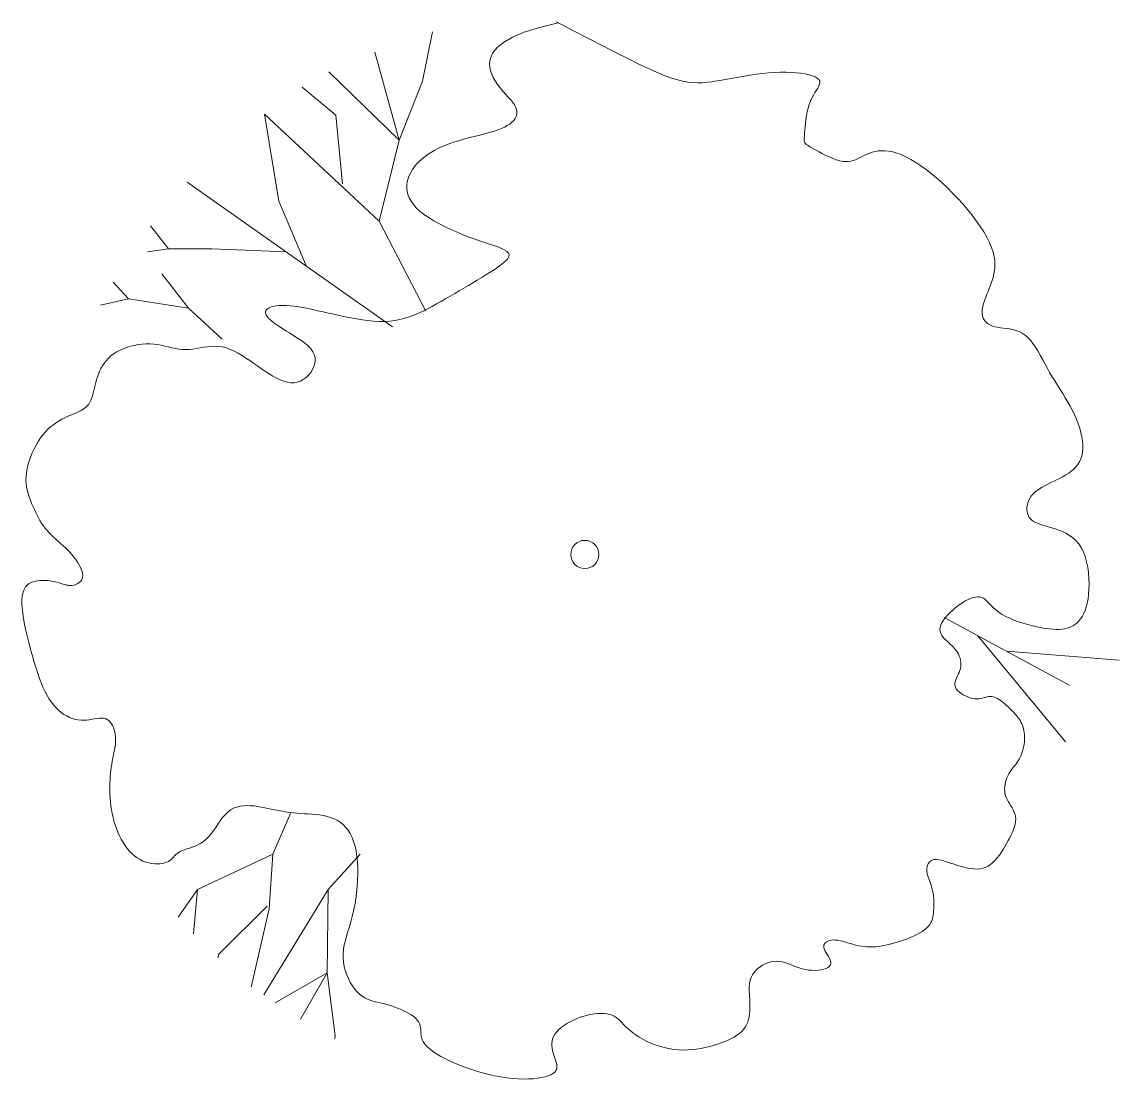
# Model space of a CAD drawing. Header units: metres. Extents: x 1564023 to 1571274, y 455331 to 462318.
import ezdxf

# ---------------------------------------------------------------- set-up
doc = ezdxf.new("R2010")
doc.units = ezdxf.units.M
doc.layers.add('G-IMPT', color=8, linetype='Continuous', lineweight=13)

# ---------------------------------------------------------------- blocks, each defined once
blk = doc.blocks.new('90 boom_1e_orde - tree 4 plan_dwg-5047598-00_0 Basismaterialen')
at = {"layer": 'G-IMPT'}
for p, q in [((1566472.5, 460303.4), (1565115.8, 461258.2)), ((1564991.9, 460817.4), (1564873.8, 460971.2)), ((1564726.6, 460488.5), (1564625.5, 460597.4)), ((1565124.5, 460426.8), (1564947.7, 460652.9)), ((1570118.9, 458381.3), (1570949, 457931.7)), ((1570341.7, 458259.8), (1570920.3, 457560.9)), ((1570530.3, 458159.5), (1571274.3, 458099.1)), ((1565797.2, 457085.4), (1565681.6, 456818)), ((1565183.5, 456583), (1565157.6, 456291.5)), ((1566047.3, 456583.4), (1565620.9, 455888.7))]:
    blk.add_line(p, q, dxfattribs=at)
at = {"layer": 'G-IMPT', "flags": 128}
for points in [[(1567555.4, 462318.1), (1567669.2, 462259.2), (1567772.5, 462205.6), (1567866, 462157.3), (1567950.4, 462113.9), (1568026.6, 462075.5), (1568095.1, 462041.7), (1568156.9, 462012.4), (1568212.5, 461987.4), (1568262.9, 461966.6), (1568308.6, 461949.7), (1568350.4, 461936.7), (1568388.9, 461927.1), (1568424.7, 461920.6), (1568458.5, 461916.9), (1568490.7, 461915.7), (1568521.9, 461916.5), (1568552.8, 461919.2), (1568584, 461923.2), (1568615.9, 461928.4), (1568649.3, 461934.3), (1568684.5, 461940.7), (1568721.3, 461947.2), (1568759.5, 461953.8), (1568798.7, 461960.3), (1568838.5, 461966.4), (1568878.7, 461972.1), (1568918.8, 461977), (1568958.7, 461981), (1568997.8, 461984), (1569036, 461985.7), (1569072.9, 461986), (1569108.1, 461985), (1569141.3, 461982.7), (1569172.1, 461979.2), (1569200.4, 461974.6), (1569225.6, 461968.9), (1569247.5, 461962.4), (1569265.8, 461954.9), (1569280.1, 461946.7), (1569290.1, 461937.8), (1569295.6, 461928.2), (1569297.1, 461917.9), (1569295.1, 461906.7), (1569290.3, 461894.5), (1569283.2, 461881.2), (1569274.5, 461866.7), (1569264.7, 461850.8), (1569254.4, 461833.5), (1569244.3, 461814.5), (1569234.9, 461793.9), (1569226.7, 461771.4), (1569219.7, 461747.6), (1569213.8, 461723), (1569208.9, 461698), (1569204.9, 461673.1), (1569201.7, 461648.8), (1569199.2, 461625.6), (1569197.1, 461604.1), (1569195.6, 461584.6), (1569194.3, 461567.7), (1569193.4, 461553.7), (1569192.9, 461542.4), (1569193.2, 461533.2), (1569194.5, 461525.6), (1569197.1, 461519.3), (1569201.2, 461513.7), (1569207.2, 461508.3), (1569215.2, 461502.7), (1569225.6, 461496.4), (1569238.5, 461488.9), (1569254.3, 461479.9), (1569272.4, 461469.7), (1569292.5, 461458.8), (1569314, 461447.4), (1569336.6, 461436.2), (1569359.7, 461425.5), (1569383, 461415.7), (1569405.8, 461407.3), (1569427.8, 461400.7), (1569448.5, 461396.4), (1569467.6, 461394.6), (1569485.1, 461395.1), (1569501.5, 461397.7), (1569517, 461401.9), (1569531.8, 461407.5), (1569546.4, 461414.2), (1569560.8, 461421.5), (1569575.6, 461429.2), (1569590.8, 461436.9), (1569606.9, 461444.4), (1569624, 461451.2), (1569642.3, 461457.2), (1569661.8, 461462), (1569682.5, 461465.4), (1569704.5, 461467.1), (1569727.8, 461466.8), (1569752.5, 461464.4), (1569778.6, 461459.4), (1569806.2, 461451.7), (1569835.3, 461441), (1569865.8, 461427), (1569897.7, 461410), (1569930.7, 461390.1), (1569964.6, 461367.5), (1569999.2, 461342.5), (1570034.2, 461315.1), (1570069.4, 461285.8), (1570104.6, 461254.6), (1570139.6, 461221.7), (1570174.1, 461187.4), (1570208, 461151.9), (1570240.9, 461115.5), (1570272.5, 461078.4), (1570302.5, 461041), (1570330.6, 461003.7), (1570356.6, 460966.6), (1570379.9, 460930.2), (1570400.5, 460894.7), (1570417.9, 460860.4), (1570431.9, 460827.7), (1570442.2, 460796.7), (1570449.2, 460767.4), (1570453.1, 460739.7), (1570454.2, 460713.5), (1570453.1, 460688.5), (1570449.9, 460664.6), (1570445.2, 460641.7), (1570439.1, 460619.7), (1570432.1, 460598.3), (1570424.5, 460577.6), (1570416.7, 460557.2), (1570408.9, 460537.3), (1570401.2, 460517.9), (1570394, 460499), (1570387.2, 460480.8), (1570381.3, 460463.1), (1570376.3, 460446.1), (1570372.6, 460429.7), (1570370.1, 460414.2), (1570369.3, 460399.4), (1570370.2, 460385.4), (1570372.8, 460372.3), (1570377.1, 460360.1), (1570383.2, 460348.8), (1570390.9, 460338.6), (1570400.3, 460329.3), (1570411.3, 460321.1), (1570424, 460314.1), (1570438.2, 460308.2), (1570454, 460303.5), (1570471.3, 460299.9), (1570489.9, 460297.1), (1570509.5, 460294.6), (1570529.9, 460292), (1570550.7, 460288.9), (1570571.8, 460284.7), (1570592.8, 460279), (1570613.5, 460271.4), (1570633.6, 460261.4), (1570652.9, 460248.6), (1570671.2, 460232.6), (1570688.5, 460213.8), (1570705.1, 460192.3), (1570721.1, 460168.7), (1570736.7, 460143.3), (1570752.1, 460116.4), (1570767.4, 460088.5), (1570782.9, 460059.8), (1570798.7, 460030.9), (1570815, 460001.9), (1570831.9, 459973.3), (1570849.2, 459945.1), (1570866.8, 459917.1), (1570884.5, 459889.2), (1570902, 459861.5), (1570919.2, 459833.7), (1570935.9, 459805.8), (1570951.8, 459777.8), (1570966.8, 459749.6), (1570980.7, 459721), (1570993.3, 459692), (1571004.5, 459662.9), (1571014.1, 459633.8), (1571022, 459605), (1571028.2, 459576.6), (1571032.4, 459549), (1571034.8, 459522.4), (1571035, 459496.9), (1571032.9, 459472.8), (1571028.6, 459450.3), (1571021.9, 459429.6), (1571013, 459410.6), (1571002, 459393.2), (1570989.2, 459377.2), (1570974.7, 459362.5), (1570958.9, 459348.9), (1570941.8, 459336.3), (1570923.6, 459324.6), (1570904.6, 459313.5), (1570885, 459303), (1570864.9, 459292.9), (1570844.6, 459283.1), (1570824.4, 459273.4), (1570804.5, 459263.6), (1570785.1, 459253.7), (1570766.4, 459243.5), (1570748.8, 459232.9), (1570732.4, 459221.6), (1570717.6, 459209.6), (1570704.5, 459196.8), (1570693.3, 459182.9), (1570684.1, 459168.3), (1570676.8, 459153.2), (1570671.3, 459137.7), (1570667.6, 459122.3), (1570665.8, 459107), (1570665.6, 459092.2), (1570667.1, 459078.1), (1570670.3, 459064.9), (1570675, 459052.9), (1570681.3, 459042.3), (1570689.2, 459032.9), (1570698.5, 459024.6), (1570709.5, 459017.2), (1570722, 459010.5), (1570736, 459004.3), (1570751.6, 458998.4), (1570768.7, 458992.7), (1570787.4, 458986.9), (1570807.6, 458980.9), (1570829.3, 458974.5), (1570852.1, 458967.4), (1570875.7, 458959.1), (1570899.5, 458949.5), (1570923.2, 458938.1), (1570946.3, 458924.7), (1570968.5, 458908.9), (1570989.3, 458890.4), (1571008.2, 458868.8), (1571024.9, 458843.9), (1571039.1, 458815.4), (1571050.7, 458783.9), (1571060, 458750.1), (1571067, 458714.6), (1571071.9, 458678.1), (1571074.8, 458641.4), (1571075.8, 458604.9), (1571075.1, 458569.6), (1571072.9, 458535.9), (1571069.1, 458504.7), (1571064.1, 458476.4), (1571057.8, 458451), (1571050.3, 458428.3), (1571041.8, 458408.1), (1571032.3, 458390.3), (1571021.9, 458374.7), (1571010.8, 458361), (1570998.9, 458349.1), (1570986.4, 458338.8), (1570973.4, 458329.9), (1570959.9, 458322.3), (1570945.7, 458315.9), (1570930.8, 458310.8), (1570914.9, 458306.9), (1570897.9, 458304.2), (1570879.5, 458302.8), (1570859.6, 458302.6), (1570838.1, 458303.6), (1570814.6, 458305.9), (1570789.2, 458309.4), (1570761.7, 458314.1), (1570732.4, 458320), (1570702.1, 458327), (1570671.1, 458335), (1570640, 458344.1), (1570609.4, 458354), (1570579.7, 458364.8), (1570551.6, 458376.5), (1570525.4, 458388.8), (1570501.9, 458401.9), (1570481.3, 458415.5), (1570463.3, 458429.4), (1570447.6, 458443.3), (1570433.8, 458457), (1570421.3, 458470), (1570409.9, 458482), (1570399, 458492.9), (1570388.3, 458502.2), (1570377.3, 458509.6), (1570365.6, 458514.9), (1570352.9, 458517.8), (1570339.3, 458518.4), (1570324.7, 458516.8), (1570309.4, 458513.2), (1570293.4, 458507.7), (1570276.8, 458500.4), (1570259.8, 458491.5), (1570242.5, 458481.2), (1570224.9, 458469.5), (1570207.3, 458456.7), (1570189.7, 458442.9), (1570172.4, 458428.2), (1570155.8, 458412.8), (1570140.3, 458397), (1570126.3, 458380.9), (1570113.9, 458364.7), (1570103.7, 458348.6), (1570096, 458332.7), (1570091.1, 458317.3), (1570089.4, 458302.5), (1570091.1, 458288.5), (1570095.8, 458275.2), (1570103.1, 458262.5), (1570112.5, 458250.2), (1570123.5, 458238.3), (1570135.6, 458226.5), (1570148.3, 458214.9), (1570161.1, 458203.2), (1570173.5, 458191.3), (1570185.2, 458179.2), (1570195.6, 458166.6), (1570204.6, 458153.8), (1570212.2, 458140.6), (1570218.5, 458127.2), (1570223.4, 458113.6), (1570226.8, 458100), (1570228.7, 458086.3), (1570229.2, 458072.6), (1570228.2, 458059), (1570225.7, 458045.6), (1570221.6, 458032.3), (1570216.6, 458019.3), (1570210.8, 458006.4), (1570205, 457993.8), (1570199.4, 457981.3), (1570194.6, 457969.1), (1570191.1, 457957.1), (1570189.3, 457945.2), (1570189.6, 457933.6), (1570192.5, 457922.2), (1570198.4, 457911), (1570207, 457900.2), (1570217.8, 457889.9), (1570230.5, 457880.3), (1570244.5, 457871.5), (1570259.6, 457863.6), (1570275.2, 457856.9), (1570291, 457851.5), (1570306.6, 457847.5), (1570321.4, 457845.1), (1570335.2, 457844.4), (1570348.1, 457845.1), (1570360.2, 457846.8), (1570371.5, 457849.2), (1570382.4, 457852), (1570392.8, 457854.8), (1570403, 457857.3), (1570413, 457859.1), (1570423.1, 457859.8), (1570433.4, 457859.2), (1570443.9, 457857), (1570454.7, 457853.2), (1570465.7, 457848), (1570476.8, 457841.7), (1570488, 457834.4), (1570499.1, 457826.2), (1570510.3, 457817.4), (1570521.3, 457808.1), (1570532.1, 457798.6), (1570542.7, 457789), (1570553, 457779.4), (1570562.9, 457769.8), (1570572.5, 457760.2), (1570581.7, 457750.7), (1570590.4, 457741), (1570598.7, 457731.3), (1570606.4, 457721.4), (1570613.6, 457711.3), (1570620.1, 457701.1), (1570626.1, 457690.6), (1570631.3, 457679.8), (1570635.9, 457668.7), (1570639.9, 457657.4), (1570643.2, 457645.8), (1570645.8, 457634), (1570647.8, 457621.9), (1570649.2, 457609.5), (1570649.9, 457596.9), (1570650, 457584.1), (1570649.4, 457571.1), (1570648.3, 457557.8), (1570646.5, 457544.4), (1570644.2, 457531), (1570641.3, 457517.7), (1570637.9, 457504.5), (1570634, 457491.6), (1570629.5, 457479), (1570624.6, 457466.9), (1570619.2, 457455.3), (1570613.4, 457444.4), (1570607.1, 457434.2), (1570600.6, 457424.6), (1570593.7, 457415.4), (1570586.6, 457406.4), (1570579.5, 457397.4), (1570572.3, 457388.4), (1570565.2, 457379.1), (1570558.2, 457369.3), (1570551.5, 457358.9), (1570545, 457347.7), (1570538.9, 457335.6), (1570533.3, 457322.7), (1570528.4, 457309.1), (1570524.3, 457295), (1570521.1, 457280.4), (1570519, 457265.5), (1570518.1, 457250.6), (1570518.5, 457235.6), (1570520.4, 457220.7), (1570524, 457206.2), (1570529.2, 457192), (1570535.8, 457178.1), (1570543.4, 457164.4), (1570551.6, 457150.8), (1570559.9, 457137.2), (1570568, 457123.5), (1570575.5, 457109.6), (1570582, 457095.4), (1570587, 457080.8), (1570590.3, 457065.7), (1570591.4, 457050), (1570590.5, 457033.7), (1570587.8, 457016.8), (1570583.3, 456999.5), (1570577.4, 456981.7), (1570570.1, 456963.5), (1570561.7, 456945), (1570552.3, 456926.1), (1570542.2, 456906.9), (1570531.4, 456887.5), (1570520.1, 456867.9), (1570508.3, 456848.4), (1570496, 456829.3), (1570483.1, 456810.8), (1570469.7, 456793.3), (1570455.5, 456777), (1570440.7, 456762.2), (1570425, 456749.2), (1570408.6, 456738.4), (1570391.4, 456729.9), (1570373.3, 456724), (1570354.5, 456720.5), (1570335.1, 456719.1), (1570315.3, 456719.6), (1570295.2, 456721.8), (1570275, 456725.2), (1570254.9, 456729.7), (1570234.9, 456735), (1570215.3, 456740.9), (1570196.2, 456747), (1570177.8, 456753.2), (1570160, 456759.1), (1570143.1, 456764.8), (1570126.9, 456769.9), (1570111.5, 456774.4), (1570097, 456778.1), (1570083.5, 456780.8), (1570070.9, 456782.3), (1570059.4, 456782.5), (1570048.9, 456781.3), (1570039.5, 456778.4), (1570031.2, 456774.1), (1570024, 456768.4), (1570018, 456761.4), (1570013, 456753.4), (1570009.1, 456744.5), (1570006.4, 456734.8), (1570004.7, 456724.5), (1570004.1, 456713.7), (1570004.7, 456702.5), (1570006.3, 456691.1), (1570008.9, 456679.5), (1570012.2, 456667.6), (1570016.1, 456655.6), (1570020.4, 456643.4), (1570024.9, 456631), (1570029.4, 456618.3), (1570033.8, 456605.5), (1570037.9, 456592.4), (1570041.5, 456579.1), (1570044.5, 456565.7), (1570046.9, 456552.1), (1570048.7, 456538.3), (1570050, 456524.5), (1570050.7, 456510.6), (1570051.1, 456496.7), (1570051, 456482.9), (1570050.6, 456469.2), (1570049.9, 456455.5), (1570048.9, 456442.1), (1570047.6, 456428.8), (1570046, 456415.8), (1570043.6, 456402.9), (1570040.4, 456390.3), (1570036, 456377.8), (1570030.3, 456365.6), (1570023.1, 456353.6), (1570014.1, 456341.7), (1570003.2, 456330.1), (1569990, 456318.7), (1569974.4, 456307.5), (1569956.8, 456296.6), (1569937.3, 456286), (1569916.4, 456275.8), (1569894.2, 456266.1), (1569871.2, 456256.8), (1569847.5, 456248.2), (1569823.7, 456240.1), (1569799.8, 456232.8), (1569776.3, 456226.2), (1569753.4, 456220.5), (1569731.2, 456215.6), (1569709.5, 456211.5), (1569688.3, 456208.4), (1569667.7, 456206.1), (1569647.4, 456204.8), (1569627.6, 456204.4), (1569608.1, 456204.9), (1569589, 456206.5), (1569570.1, 456209.1), (1569551.4, 456212.6), (1569533, 456217), (1569514.9, 456221.8), (1569497.2, 456227), (1569479.8, 456232.2), (1569462.9, 456237.2), (1569446.5, 456241.7), (1569430.6, 456245.6), (1569415.3, 456248.5), (1569400.6, 456250.2), (1569386.6, 456250.5), (1569373.5, 456249.5), (1569361.4, 456247.1), (1569350.6, 456243.5), (1569341.2, 456238.6), (1569333.5, 456232.7), (1569327.7, 456225.7), (1569323.9, 456217.6), (1569322.4, 456208.7), (1569323.3, 456198.8), (1569326.7, 456188.2), (1569332.1, 456176.9), (1569338.8, 456165.1), (1569346.3, 456153.1), (1569353.7, 456141), (1569360.4, 456129), (1569365.8, 456117.3), (1569369.2, 456106), (1569370, 456095.5), (1569367.5, 456085.7), (1569361.1, 456077), (1569351.3, 456069.4), (1569338.4, 456062.9), (1569322.9, 456057.6), (1569305.3, 456053.6), (1569286.1, 456050.9), (1569265.6, 456049.7), (1569244.4, 456049.9), (1569223, 456051.6), (1569201.7, 456054.9), (1569181.1, 456059.8), (1569161, 456065.9), (1569141.3, 456072.8), (1569122.1, 456080.1), (1569103.2, 456087.4), (1569084.5, 456094.4), (1569066, 456100.5), (1569047.5, 456105.3), (1569028.9, 456108.5), (1569010.2, 456109.7), (1568991.4, 456108.5), (1568972.6, 456105.1), (1568954, 456099.5), (1568935.9, 456092.2), (1568918.6, 456083.2), (1568902.3, 456072.7), (1568887.2, 456061), (1568873.6, 456048.3), (1568861.8, 456034.8), (1568851.9, 456020.6), (1568844.1, 456006), (1568838.3, 455991), (1568834.2, 455975.6), (1568831.6, 455959.8), (1568830.2, 455943.6), (1568829.8, 455926.9), (1568830.2, 455909.9), (1568831.1, 455892.4), (1568832.3, 455874.5), (1568833.4, 455856.2), (1568834.4, 455837.5), (1568835, 455818.6), (1568835, 455799.5), (1568834.2, 455780.5), (1568832.5, 455761.6), (1568829.7, 455743), (1568825.7, 455724.9), (1568820.1, 455707.3), (1568813, 455690.5), (1568804, 455674.6), (1568793.1, 455659.7), (1568780.2, 455645.8), (1568765.6, 455632.7), (1568749.2, 455620.5), (1568731.2, 455609.1), (1568711.7, 455598.4), (1568690.7, 455588.4), (1568668.3, 455578.9), (1568644.7, 455570), (1568619.8, 455561.6), (1568593.9, 455553.6), (1568566.9, 455546.1), (1568539.1, 455539.5), (1568510.5, 455533.7), (1568481.2, 455529), (1568451.4, 455525.5), (1568421.1, 455523.5), (1568390.6, 455523), (1568359.7, 455524.2), (1568328.8, 455527.3), (1568297.9, 455532.4), (1568267.3, 455539.4), (1568237.1, 455548), (1568207.6, 455558), (1568179.2, 455569.3), (1568151.9, 455581.6), (1568126.1, 455594.7), (1568102, 455608.4), (1568079.9, 455622.6), (1568059.9, 455636.9), (1568042.3, 455651.3), (1568026.7, 455665.5), (1568012.6, 455679.4), (1567999.8, 455692.7), (1567987.6, 455705.5), (1567975.9, 455717.4), (1567964, 455728.3), (1567951.6, 455738), (1567938.3, 455746.5), (1567923.7, 455753.4), (1567907.3, 455758.8), (1567889.4, 455762.5), (1567870.2, 455764.7), (1567849.8, 455765.4), (1567828.4, 455764.6), (1567806.2, 455762.3), (1567783.4, 455758.7), (1567760.3, 455753.6), (1567737, 455747.3), (1567713.7, 455739.7), (1567690.7, 455730.9), (1567668.1, 455720.9), (1567646.3, 455710), (1567625.5, 455698.1), (1567606, 455685.3), (1567588, 455671.9), (1567571.9, 455657.8), (1567557.8, 455643.2), (1567546.1, 455628.3), (1567537, 455613), (1567530.6, 455597.5), (1567526.8, 455581.8), (1567525.2, 455566.2), (1567525.5, 455550.5), (1567527.3, 455535), (1567530.3, 455519.7), (1567534.2, 455504.7), (1567538.7, 455490.1), (1567543.4, 455475.9), (1567548, 455462.2), (1567552.2, 455449.2), (1567555.5, 455436.7), (1567557.9, 455424.9), (1567558.8, 455413.7), (1567558.1, 455403.1), (1567555.4, 455393.1), (1567550.4, 455383.8), (1567542.8, 455375), (1567532.3, 455366.9), (1567518.5, 455359.4), (1567501.3, 455352.5), (1567480.8, 455346.4), (1567457.3, 455341.1), (1567431, 455336.9), (1567402, 455333.7), (1567370.8, 455331.8), (1567337.5, 455331.2), (1567302.4, 455332.1), (1567265.6, 455334.6), (1567227.5, 455338.8), (1567188.4, 455344.9), (1567148.5, 455352.6), (1567108.2, 455361.8), (1567068, 455372.2), (1567028.2, 455383.8), (1566989.1, 455396.3), (1566951.2, 455409.6), (1566914.8, 455423.4), (1566880.4, 455437.6), (1566848.2, 455451.9), (1566818.6, 455466.3), (1566791.6, 455480.7), (1566767.2, 455495), (1566745.4, 455509.3), (1566726.2, 455523.4), (1566709.5, 455537.5), (1566695.3, 455551.5), (1566683.7, 455565.3), (1566674.5, 455578.9), (1566667.7, 455592.4), (1566663.3, 455605.6), (1566660.8, 455618.7), (1566659.5, 455631.6), (1566659, 455644.4), (1566658.5, 455657), (1566657.7, 455669.6), (1566655.8, 455682.1), (1566652.3, 455694.5), (1566646.7, 455706.8), (1566638.3, 455719.1), (1566626.7, 455731.5), (1566612.3, 455743.7), (1566595.4, 455755.6), (1566576.4, 455767.2), (1566555.9, 455778.3), (1566534, 455788.7), (1566511.4, 455798.4), (1566488.5, 455807.3), (1566465.5, 455815.2), (1566443, 455821.9), (1566421.4, 455827.6), (1566400.5, 455832.4), (1566380.4, 455836.8), (1566361, 455841.2), (1566342.2, 455846), (1566324, 455851.8), (1566306.2, 455858.7), (1566288.9, 455867.4), (1566271.9, 455878.2), (1566255.2, 455891.4), (1566238.8, 455907.5), (1566222.8, 455926.3), (1566207.7, 455947.3), (1566193.5, 455970.3), (1566180.7, 455995), (1566169.4, 456021.1), (1566160, 456048.2), (1566152.6, 456076), (1566147.7, 456104.2), (1566145.3, 456132.6), (1566145.8, 456160.8), (1566148.8, 456189), (1566153.9, 456217.4), (1566160.7, 456246.3), (1566168.9, 456275.9), (1566177.9, 456306.4), (1566187.5, 456338), (1566197.2, 456371), (1566206.7, 456405.6), (1566215.4, 456442), (1566223.1, 456480.3), (1566229.7, 456520.2), (1566235.1, 456561.2), (1566239.1, 456602.8), (1566241.8, 456644.5), (1566243, 456685.9), (1566242.7, 456726.4), (1566240.7, 456765.7), (1566237.1, 456803.2), (1566231.7, 456838.5), (1566224.5, 456871.1), (1566215.4, 456901.1), (1566204.7, 456928.4), (1566192.3, 456953.3), (1566178.3, 456975.6), (1566162.7, 456995.5), (1566145.6, 457013.1), (1566127.1, 457028.3), (1566107.2, 457041.3), (1566086, 457052.1), (1566063.6, 457060.7), (1566040.1, 457067.6), (1566015.8, 457072.8), (1565990.9, 457076.7), (1565965.6, 457079.6), (1565940.2, 457081.6), (1565914.9, 457083.2), (1565889.8, 457084.6), (1565865.3, 457086), (1565841.6, 457087.7), (1565818.7, 457089.9), (1565796.7, 457092.6), (1565775.2, 457095.8), (1565754.3, 457099.4), (1565733.5, 457103.2), (1565712.9, 457107.3), (1565692.2, 457111.6), (1565671.3, 457116), (1565649.9, 457120.5), (1565627.9, 457124.9), (1565605.2, 457129.1), (1565582, 457133), (1565558.4, 457136.1), (1565534.7, 457138.1), (1565511.1, 457138.7), (1565487.8, 457137.7), (1565465, 457134.5), (1565443, 457129.1), (1565421.9, 457120.9), (1565402.1, 457109.7), (1565383.6, 457095.3), (1565366.2, 457078.2), (1565349.8, 457059), (1565334, 457038.3), (1565318.7, 457016.6), (1565303.6, 456994.7), (1565288.5, 456973), (1565273.1, 456952.3), (1565257.2, 456933.2), (1565240.5, 456916.1), (1565222.9, 456901.6), (1565204.6, 456889.6), (1565186, 456879.5), (1565167.2, 456871.1), (1565148.6, 456864.1), (1565130.6, 456858), (1565113.3, 456852.5), (1565097.1, 456847.3), (1565082.3, 456841.9), (1565069.2, 456836.1), (1565058, 456829.6), (1565048.3, 456822.4), (1565039.9, 456814.7), (1565032.3, 456806.8), (1565025, 456798.8), (1565017.8, 456791), (1565010.1, 456783.4), (1565001.7, 456776.2), (1564992, 456769.8), (1564980.8, 456764.2), (1564967.7, 456759.6), (1564952.9, 456756.1), (1564936.6, 456753.8), (1564919.1, 456752.9), (1564900.7, 456753.5), (1564881.6, 456755.5), (1564862.1, 456759.3), (1564842.5, 456764.7), (1564823.1, 456772), (1564804, 456781.3), (1564785.6, 456792.6), (1564767.8, 456805.8), (1564750.8, 456820.7), (1564734.6, 456837.3), (1564719.3, 456855.4), (1564704.8, 456874.8), (1564691.3, 456895.4), (1564678.7, 456917), (1564667.2, 456939.6), (1564656.7, 456962.9), (1564647.3, 456986.8), (1564638.9, 457011.3), (1564631.6, 457036.1), (1564625.3, 457061.3), (1564619.8, 457086.7), (1564615.3, 457112.1), (1564611.6, 457137.6), (1564608.7, 457163), (1564606.5, 457188.1), (1564605.1, 457213), (1564604.3, 457237.4), (1564604.2, 457261.5), (1564604.6, 457285), (1564605.5, 457307.9), (1564606.9, 457330.3), (1564608.8, 457352.1), (1564611.1, 457373.3), (1564613.7, 457393.7), (1564616.6, 457413.4), (1564619.8, 457432.3), (1564623.2, 457450.4), (1564626.7, 457467.8), (1564630.2, 457484.6), (1564633.4, 457500.8), (1564636.4, 457516.7), (1564638.9, 457532.2), (1564640.9, 457547.5), (1564642.1, 457562.7), (1564642.5, 457578), (1564641.9, 457593.3), (1564640.3, 457608.8), (1564637.5, 457624.2), (1564633.6, 457639.3), (1564628.7, 457653.8), (1564622.6, 457667.4), (1564615.4, 457679.9), (1564607.1, 457691), (1564597.7, 457700.4), (1564587.2, 457707.9), (1564575.6, 457713.2), (1564562.9, 457716.2), (1564549.2, 457717.1), (1564534.6, 457716.4), (1564519.1, 457714.5), (1564502.9, 457711.9), (1564486, 457709), (1564468.5, 457706.2), (1564450.6, 457704), (1564432.2, 457702.8), (1564413.6, 457702.9), (1564394.7, 457704.9), (1564375.7, 457708.7), (1564356.7, 457714.2), (1564337.9, 457721.6), (1564319.2, 457730.8), (1564300.9, 457741.7), (1564283, 457754.3), (1564265.7, 457768.6), (1564249, 457784.6), (1564233.1, 457802.3), (1564218.1, 457821.6), (1564203.8, 457842.7), (1564190.2, 457865.7), (1564177.2, 457890.5), (1564164.5, 457917.5), (1564152.3, 457946.6), (1564140.2, 457978), (1564128.2, 458011.7), (1564116.3, 458047.9), (1564104.2, 458086.7), (1564092, 458128), (1564079.9, 458171.2), (1564068.2, 458215.6), (1564057.1, 458260.5), (1564047.1, 458305.1), (1564038.5, 458348.7), (1564031.4, 458390.5), (1564026.3, 458429.7), (1564023.5, 458465.8), (1564023.2, 458497.8), (1564025.7, 458525.3), (1564030.7, 458548.5), (1564038, 458567.7), (1564047.3, 458583.4), (1564058.2, 458595.9), (1564070.4, 458605.6), (1564083.6, 458613), (1564097.6, 458618.3), (1564111.9, 458622.1), (1564126.3, 458624.6), (1564140.6, 458626.2), (1564154.6, 458627.1), (1564168.3, 458627.3), (1564181.8, 458626.9), (1564194.9, 458625.9), (1564207.7, 458624.4), (1564220.2, 458622.4), (1564232.3, 458620), (1564244, 458617.3), (1564255.2, 458614.3), (1564266.1, 458611.2), (1564276.5, 458607.9), (1564286.7, 458604.7), (1564296.6, 458601.7), (1564306.3, 458598.9), (1564315.9, 458596.6), (1564325.5, 458594.8), (1564335.1, 458593.6), (1564344.8, 458593.2), (1564354.6, 458593.8), (1564364.6, 458595.3), (1564374.6, 458597.9), (1564384.4, 458601.6), (1564393.6, 458606.3), (1564402, 458612.2), (1564409.5, 458619.2), (1564415.8, 458627.3), (1564420.5, 458636.6), (1564423.5, 458647.1), (1564424.6, 458658.9), (1564423.5, 458671.8), (1564420.4, 458685.7), (1564415.4, 458700.6), (1564408.6, 458716.1), (1564400.2, 458732.1), (1564390.4, 458748.4), (1564379.3, 458764.8), (1564367.1, 458781.2), (1564353.9, 458797.4), (1564339.9, 458813.1), (1564325.2, 458828.2), (1564310.1, 458842.8), (1564294.5, 458857.1), (1564278.8, 458871.1), (1564263, 458885), (1564247.4, 458898.9), (1564232, 458912.9), (1564217, 458927.2), (1564202.6, 458941.8), (1564188.9, 458957), (1564176.1, 458972.7), (1564164.1, 458988.9), (1564152.8, 459005.7), (1564142.3, 459022.9), (1564132.3, 459040.5), (1564122.9, 459058.3), (1564114, 459076.5), (1564105.5, 459094.8), (1564097.3, 459113.2), (1564089.5, 459131.7), (1564081.9, 459150.2), (1564074.7, 459168.9), (1564068.1, 459187.7), (1564062.2, 459207), (1564057.3, 459226.8), (1564053.4, 459247.1), (1564050.9, 459268.3), (1564049.8, 459290.2), (1564050.3, 459313.2), (1564052.7, 459337.3), (1564056.9, 459362.5), (1564063.1, 459388.6), (1564071, 459415.3), (1564080.4, 459442.3), (1564091.3, 459469.2), (1564103.6, 459495.6), (1564117, 459521.4), (1564131.5, 459546), (1564146.9, 459569.3), (1564163.1, 459590.8), (1564180, 459610.3), (1564197.4, 459628), (1564215.2, 459643.9), (1564233.3, 459658.1), (1564251.5, 459670.9), (1564269.7, 459682.3), (1564287.8, 459692.5), (1564305.6, 459701.7), (1564323, 459710), (1564339.9, 459717.5), (1564356.1, 459724.5), (1564371.7, 459731), (1564386.4, 459737.3), (1564400.4, 459743.6), (1564413.6, 459750.1), (1564425.8, 459757), (1564437.1, 459764.5), (1564447.5, 459772.9), (1564456.8, 459782.3), (1564465.1, 459792.9), (1564472.3, 459804.9), (1564478.6, 459818.2), (1564484.2, 459832.7), (1564489.1, 459848.1), (1564493.7, 459864.4), (1564498, 459881.5), (1564502.3, 459899.1), (1564506.7, 459917.2), (1564511.5, 459935.5), (1564516.7, 459954), (1564522.6, 459972.5), (1564529.2, 459990.8), (1564536.8, 460009), (1564545.5, 460026.9), (1564555.4, 460044.3), (1564566.6, 460061.3), (1564579.2, 460077.6), (1564593.4, 460093.2), (1564609.4, 460108), (1564627.2, 460121.8), (1564646.9, 460134.7), (1564668.4, 460146.4), (1564691.3, 460156.9), (1564715.4, 460166.2), (1564740.5, 460174.1), (1564766.2, 460180.5), (1564792.3, 460185.5), (1564818.5, 460188.8), (1564844.6, 460190.5), (1564870.3, 460190.4), (1564895.4, 460188.5), (1564919.9, 460185.1), (1564944, 460180.7), (1564967.6, 460175.6), (1564990.9, 460170.2), (1565014, 460165), (1565037, 460160.2), (1565060, 460156.3), (1565082.9, 460153.7), (1565106, 460152.7), (1565129.4, 460153.6), (1565152.9, 460156.1), (1565176.7, 460159.6), (1565200.6, 460163.7), (1565224.8, 460167.7), (1565249.2, 460171.2), (1565273.9, 460173.7), (1565298.8, 460174.6), (1565323.8, 460173.5), (1565349.1, 460169.8), (1565374.6, 460163.2), (1565400.3, 460153.9), (1565426.2, 460142.2), (1565452.1, 460128.5), (1565478, 460113.3), (1565504, 460096.8), (1565529.9, 460079.4), (1565555.7, 460061.6), (1565581.4, 460043.6), (1565606.9, 460025.9), (1565632.2, 460008.8), (1565657.2, 459992.6), (1565682, 459977.7), (1565706.3, 459964.5), (1565730.3, 459953.1), (1565753.8, 459944), (1565776.9, 459937.5), (1565799.4, 459933.9), (1565821.3, 459933.6), (1565842.7, 459936.8), (1565863.3, 459943.9), (1565882.8, 459954.3), (1565901.1, 459967.6), (1565917.6, 459983.4), (1565932, 460001.1), (1565944, 460020.2), (1565953.2, 460040.3), (1565959.2, 460060.9), (1565961.8, 460081.3), (1565960.5, 460101.3), (1565955.2, 460120.3), (1565946.1, 460138.4), (1565933.7, 460155.7), (1565918.4, 460172.3), (1565900.7, 460188.2), (1565881, 460203.7), (1565859.7, 460218.7), (1565837.3, 460233.4), (1565814.3, 460247.9), (1565791.1, 460262.3), (1565768.1, 460276.7), (1565745.6, 460291), (1565724.2, 460305.1), (1565704, 460319), (1565685.6, 460332.6), (1565669.4, 460345.7), (1565655.5, 460358.4), (1565644.6, 460370.4), (1565636.8, 460381.9), (1565632.7, 460392.5), (1565632.4, 460402.4), (1565635.9, 460411.4), (1565642.9, 460419.4), (1565653.1, 460426.4), (1565666.3, 460432.4), (1565682.3, 460437.2), (1565700.8, 460440.8), (1565721.6, 460443.2), (1565744.4, 460444.2), (1565769, 460443.9), (1565795.2, 460442.2), (1565822.8, 460439.2), (1565851.8, 460435), (1565882.1, 460429.8), (1565913.6, 460423.8), (1565946.1, 460417), (1565979.7, 460409.7), (1566014.3, 460401.9), (1566049.6, 460393.9), (1566085.8, 460385.7), (1566122.5, 460377.5), (1566159.8, 460369.5), (1566197.3, 460362), (1566235, 460355.2), (1566272.7, 460349.3), (1566310.1, 460344.5), (1566347.2, 460341), (1566383.6, 460339.2), (1566419.3, 460339.2), (1566454.1, 460341.1), (1566487.8, 460345.3), (1566520.6, 460351.6), (1566552.5, 460359.7), (1566583.7, 460369.6), (1566614.3, 460381), (1566644.5, 460393.7), (1566674.4, 460407.5), (1566704, 460422.4), (1566733.7, 460438), (1566763.4, 460454.2), (1566793.4, 460470.8), (1566823.5, 460487.8), (1566853.6, 460505.1), (1566883.8, 460522.6), (1566914, 460540.3), (1566944, 460558.1), (1566973.9, 460575.9), (1567003.5, 460593.7), (1567032.9, 460611.4), (1567061.8, 460628.9), (1567090.2, 460646.3), (1567117.7, 460663.4), (1567143.7, 460680.1), (1567167.8, 460696.3), (1567189.3, 460712), (1567207.9, 460727.1), (1567223, 460741.5), (1567234.1, 460755.1), (1567240.7, 460767.9), (1567242.3, 460779.7), (1567238.5, 460790.5), (1567229.5, 460800.6), (1567215.8, 460810.1), (1567197.7, 460819.3), (1567175.5, 460828.5), (1567149.7, 460837.9), (1567120.7, 460847.8), (1567088.7, 460858.3), (1567054.2, 460869.8), (1567017.6, 460882.5), (1566979.3, 460896.6), (1566939.7, 460911.9), (1566899.6, 460928.5), (1566859.6, 460946.2), (1566820.1, 460964.7), (1566781.9, 460984.1), (1566745.4, 461004.2), (1566711.4, 461024.9), (1566680.4, 461046.1), (1566653, 461067.5), (1566629.6, 461089.2), (1566610.3, 461111), (1566594.8, 461132.9), (1566582.8, 461154.8), (1566574.3, 461176.7), (1566568.9, 461198.5), (1566566.6, 461220.1), (1566567.1, 461241.5), (1566570.2, 461262.6), (1566575.6, 461283.3), (1566583.3, 461303.7), (1566593.1, 461323.6), (1566604.9, 461342.9), (1566618.4, 461361.6), (1566633.6, 461379.7), (1566650.4, 461397.1), (1566668.6, 461413.6), (1566688, 461429.4), (1566708.7, 461444.2), (1566730.3, 461458.1), (1566752.8, 461470.9), (1566776.2, 461482.8), (1566800.3, 461493.9), (1566825.1, 461504.2), (1566850.5, 461513.7), (1566876.4, 461522.7), (1566902.9, 461531.1), (1566929.7, 461539.1), (1566956.9, 461546.7), (1566984.4, 461554), (1567012.1, 461561.1), (1567039.8, 461568.1), (1567067.2, 461575.1), (1567094.1, 461582.2), (1567120.3, 461589.6), (1567145.4, 461597.2), (1567169.3, 461605.2), (1567191.8, 461613.8), (1567212.5, 461622.9), (1567231.2, 461632.8), (1567247.8, 461643.5), (1567262, 461655), (1567273.8, 461667.2), (1567283.1, 461680.1), (1567289.7, 461693.6), (1567293.6, 461707.8), (1567294.5, 461722.6), (1567292.5, 461737.8), (1567287.4, 461753.6), (1567279.1, 461769.9), (1567267.6, 461786.5), (1567253.5, 461803.8), (1567237.3, 461821.8), (1567219.9, 461840.8), (1567201.8, 461860.9), (1567183.6, 461882.2), (1567166.2, 461905.1), (1567150, 461929.5), (1567135.9, 461955.8), (1567124.4, 461984), (1567116.5, 462014.3), (1567114.2, 462046.3), (1567119.6, 462079.6), (1567135.2, 462113.8), (1567163.1, 462148.3), (1567205.6, 462182.8), (1567265, 462216.8), (1567343.5, 462249.9), (1567443.3, 462281.6), (1567566.8, 462311.5)], [(1566735.8, 462253), (1566671.4, 461927.5), (1566516.7, 461536.9), (1566354.7, 462118.3)], [(1566693.5, 460406.3), (1566384.1, 461002.4), (1566516.7, 461536.9), (1566052.6, 461989.2)], [(1566141, 461249.1), (1566096.8, 461701.4), (1565875.8, 461886.3)], [(1566384.1, 461002.4), (1566118.9, 461249.1), (1565625.4, 461708.1)], [(1565903.5, 460701.7), (1565721.2, 461133.4), (1565627.4, 461709.6)], [(1565770.9, 460799.4), (1565279.2, 460817.4), (1564991.9, 460817.4), (1564853.8, 460799.4)], [(1565345.5, 460221.2), (1565124.5, 460426.8), (1564726.6, 460488.5), (1564542.5, 460445.3)], [(1565539.1, 455938), (1565657.9, 456456.5), (1565681.6, 456818), (1565183.5, 456583), (1565055.4, 456401.6)], [(1566258.4, 456818), (1566047.3, 456583.4), (1566041.5, 456032.7), (1566093.1, 455615.8), (1566092.1, 455597.7)], [(1565644, 456473.7), (1565321.4, 456153.6), (1565321.1, 456133.2)], [(1565863.7, 455726.2), (1566041.5, 456032.7), (1565695.9, 455835.5)]]:
    blk.add_lwpolyline(points, dxfattribs=at)
at = {"layer": 'G-IMPT'}
blk.add_circle((1567743.5, 458798.7), 93.1, dxfattribs=at)

msp = doc.modelspace()

# ---------------------------------------------------------------- block references
msp.add_blockref('90 boom_1e_orde - tree 4 plan_dwg-5047598-00_0 Basismaterialen', (0, 0))

doc.saveas('drawing.dxf')
